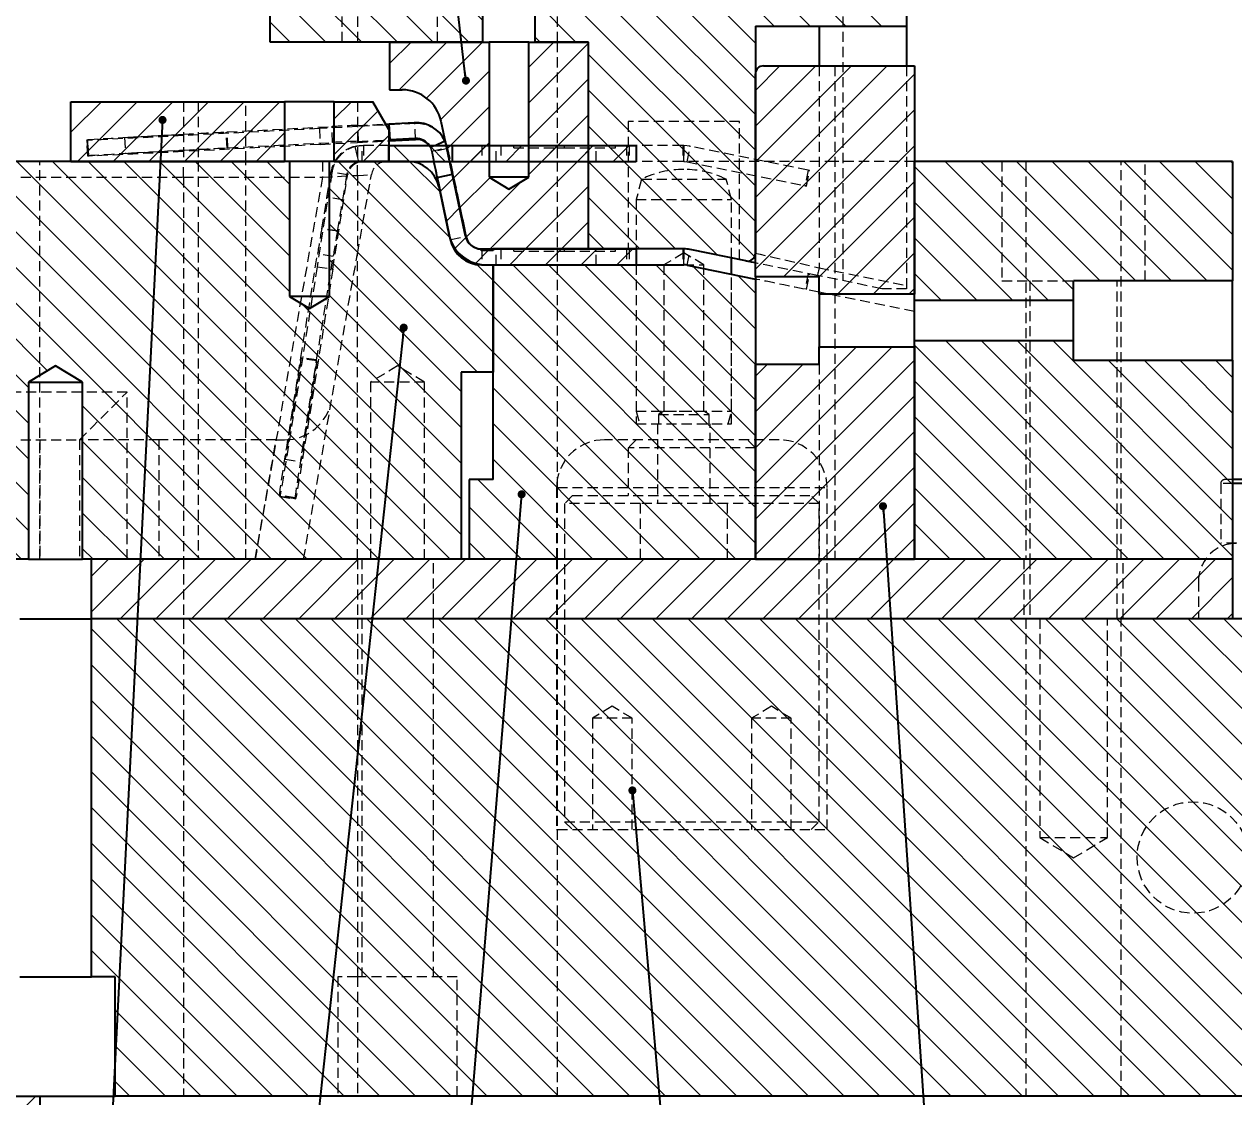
# Model space of a CAD drawing. Header units: millimetres. Extents: x 5 to 1512, y -497 to 895.
# Drawn here: x 1142.1 to 1294.2, y 586.7 to 721.5 of the extents above; entities that cross this region are included whole.
import ezdxf

# ---------------------------------------------------------------- set-up
doc = ezdxf.new("R2010")
doc.units = ezdxf.units.MM
doc.linetypes.add('HIDDEN', pattern=[1.905, 1.27, -0.635])
doc.styles.add('SLDTEXTSTYLE13', font='TXT', dxfattribs={"width": 0.75})
doc.dimstyles.new('SLDDIMSTYLE0', dxfattribs={"dimtxt": 3.5, "dimasz": 3.302, "dimexe": 0, "dimexo": 0.0625, "dimgap": 0.875, "dimtad": 1, "dimrnd": 1e-09, "dimzin": 12, "dimdsep": 46, "dimtxsty": 'SLDTEXTSTYLE13', "dimsah": 1, "dimcen": 0.09, "dimadec": 0, "dimazin": 3, "dimtfac": 1, "dimtofl": 0, "dimtmove": 0, "dimatfit": 3, "dimfxl": 1, "dimfrac": 2, "dimtolj": 1, "dimtzin": 12, "dimarcsym": 0})
doc.dimstyles.new('SLDDIMSTYLE2', dxfattribs={"dimtxt": 0.18, "dimasz": 1.016, "dimexe": 0, "dimexo": 0.0625, "dimgap": 0, "dimtad": 0, "dimtih": 1, "dimtoh": 1, "dimdec": 0, "dimrnd": 1e-09, "dimzin": 0, "dimdsep": 46, "dimtxsty": 'Standard', "dimblk1": 'DOT', "dimblk2": 'DOT', "dimsah": 1, "dimcen": 0.09, "dimadec": 0, "dimazin": 0, "dimtfac": 1.016, "dimtdec": 0, "dimtofl": 0, "dimtmove": 0, "dimatfit": 3, "dimldrblk": 'DOT', "dimfxl": 1, "dimfrac": 2, "dimtolj": 1, "dimtzin": 0, "dimarcsym": 0})

# ---------------------------------------------------------------- blocks, each defined once
blk = doc.blocks.new('_D_7')
at = {"color": 7, "linetype": 'Continuous', "lineweight": 18}
for p, q in [((1380.05, 646.78), (1449.33, 646.78)), ((1448.33, 646.78), (1448.33, 586.78)), ((900.05, 586.78), (1449.33, 586.78))]:
    blk.add_line(p, q, dxfattribs=at)
for points in [[(1448.33, 646.78), (1447.82, 643.48), (1448.84, 643.48)], [(1448.33, 586.78), (1448.84, 590.08), (1447.82, 590.08)]]:
    blk.add_solid(points, dxfattribs=at)
at = {"color": 7, "linetype": 'Continuous', "lineweight": 18, "insert": (1443.82, 614.68), "char_height": 3.5, "attachment_point": 1, "rotation": 90, "style": 'SLDTEXTSTYLE13'}
blk.add_mtext('60', dxfattribs=at)
blk = doc.blocks.new('_Dot')
at = {"color": 0, "linetype": 'ByBlock', "lineweight": -2}
blk.add_line((-0.5, 0), (-1, 0), dxfattribs=at)
at = {"color": 0, "linetype": 'ByBlock', "const_width": 0.5}
blk.add_lwpolyline([(-0.25, 0, 1), (0.25, 0, 1)], format="xyb", close=True, dxfattribs=at)

msp = doc.modelspace()

# ---------------------------------------------------------------- hatches: boundary and pattern name
at = {"linetype": 'Continuous', "lineweight": 18}
h = msp.add_hatch(dxfattribs=at)
h.set_pattern_fill('ANSI31', angle=90, style=0)
h.paths.add_polyline_path([(1197.55, 796.78), (1173.05, 796.78), (1173.05, 719.28), (1199.75, 719.28), (1199.75, 781.78), (1197.55, 781.78)], flags=0)
h = msp.add_hatch(dxfattribs=at)
h.set_pattern_fill('ANSI31', angle=90, style=0)
edge = h.paths.add_edge_path(flags=0)
edge.add_line((1206.35, 719.28), (1213.05, 719.28))
edge.add_line((1213.05, 719.28), (1213.05, 693.28))
edge.add_line((1213.05, 693.28), (1225.05, 693.28))
edge.add_arc((1225.05, 689.28), 4, 78.46526, 90, ccw=False)
edge.add_line((1225.85, 693.199), (1232.85, 691.77))
edge.add_arc((1233.05, 692.75), 1, 258.46526, 360)
edge.add_line((1234.05, 692.75), (1234.05, 721.28))
edge.add_line((1234.05, 721.28), (1253.05, 721.28))
edge.add_line((1253.05, 721.28), (1253.05, 796.78))
edge.add_line((1253.05, 796.78), (1208.55, 796.78))
edge.add_line((1208.55, 796.78), (1208.55, 781.78))
edge.add_line((1208.55, 781.78), (1206.35, 781.78))
edge.add_line((1206.35, 781.78), (1206.35, 719.28))
h = msp.add_hatch(dxfattribs=at)
h.set_pattern_fill('ANSI31', style=0)
edge = h.paths.add_edge_path(flags=0)
edge.add_line((1201.05, 693.28), (1213.05, 693.28))
edge.add_line((1213.05, 693.28), (1213.05, 719.28))
edge.add_line((1213.05, 719.28), (1205.55, 719.28))
edge.add_line((1205.55, 719.28), (1205.55, 702.28))
edge.add_line((1205.55, 702.28), (1203.05, 700.778))
edge.add_line((1203.05, 700.778), (1200.55, 702.28))
edge.add_line((1200.55, 702.28), (1200.55, 719.28))
edge.add_line((1200.55, 719.28), (1188.05, 719.28))
edge.add_line((1188.05, 719.28), (1188.05, 713.28))
edge.add_line((1188.05, 713.28), (1189.63, 713.28))
edge.add_arc((1189.63, 708.28), 5, 12.00016, 90, ccw=False)
edge.add_line((1194.521, 709.319), (1197.593, 694.864))
edge.add_arc((1199.55, 695.28), 2, 192.00016, 270)
edge.add_line((1199.55, 693.28), (1199.55, 693.08))
edge.add_line((1199.55, 693.08), (1201.05, 693.08))
edge.add_line((1201.05, 693.08), (1201.05, 693.28))
h = msp.add_hatch(dxfattribs=at)
h.set_pattern_fill('ANSI31', style=0)
edge = h.paths.add_edge_path(flags=0)
edge.add_line((1254.05, 716.28), (1235.05, 716.28))
edge.add_arc((1235.05, 715.28), 1, 90, 180)
edge.add_line((1234.05, 715.28), (1234.05, 689.805))
edge.add_line((1234.05, 689.805), (1234.075, 689.78))
edge.add_line((1234.075, 689.78), (1242.05, 689.78))
edge.add_line((1242.05, 689.78), (1242.05, 687.58))
edge.add_line((1242.05, 687.58), (1254.05, 687.58))
edge.add_line((1254.05, 687.58), (1254.05, 716.28))
h = msp.add_hatch(dxfattribs=at)
h.set_pattern_fill('ANSI31', style=0)
h.paths.add_polyline_path([(1174.847, 711.78), (1147.972, 711.78), (1147.972, 704.28), (1174.847, 704.28)], flags=0)
h = msp.add_hatch(dxfattribs=at)
h.set_pattern_fill('ANSI31', style=0)
h.paths.add_polyline_path([(1185.952, 711.78), (1181.097, 711.78), (1181.097, 704.28), (1187.972, 704.28), (1187.972, 708.28)], flags=0)
h = msp.add_hatch(dxfattribs=at)
h.set_pattern_fill('ANSI31', angle=90, style=0)
h.paths.add_polyline_path([(1187.964, 706.28), (1187.964, 704.28), (1195.964, 704.28), (1195.964, 706.28)], flags=0)
h = msp.add_hatch(dxfattribs=at)
h.set_pattern_fill('ANSI31', style=0)
h.paths.add_polyline_path([(1219.05, 706.28), (1195.964, 706.28), (1195.964, 704.28), (1219.05, 704.28)], flags=0)
h = msp.add_hatch(dxfattribs=at)
h.set_pattern_fill('ANSI31', angle=90, style=0)
edge = h.paths.add_edge_path(flags=0)
edge.add_arc((1190.308, 700.28), 4, 12.00016, 90)
edge.add_line((1190.308, 704.28), (1180.472, 704.28))
edge.add_line((1180.472, 704.28), (1180.472, 687.28))
edge.add_line((1180.472, 687.28), (1177.972, 685.778))
edge.add_line((1177.972, 685.778), (1175.472, 687.28))
edge.add_line((1175.472, 687.28), (1175.472, 704.28))
edge.add_line((1175.472, 704.28), (1134.05, 704.28))
edge.add_line((1134.05, 704.28), (1134.05, 654.28))
edge.add_line((1134.05, 654.28), (1142.65, 654.28))
edge.add_line((1142.65, 654.28), (1142.65, 676.53))
edge.add_line((1142.65, 676.53), (1146.05, 678.573))
edge.add_line((1146.05, 678.573), (1149.45, 676.53))
edge.add_line((1149.45, 676.53), (1149.45, 654.28))
edge.add_line((1149.45, 654.28), (1197.05, 654.28))
edge.add_line((1197.05, 654.28), (1197.05, 677.78))
edge.add_line((1197.05, 677.78), (1201.05, 677.78))
edge.add_line((1201.05, 677.78), (1201.05, 691.28))
edge.add_line((1201.05, 691.28), (1200.197, 691.28))
edge.add_arc((1200.197, 696.08), 4.8, 192.00016, 270, ccw=False)
edge.add_line((1195.502, 695.082), (1194.221, 701.111))
h = msp.add_hatch(dxfattribs=at)
h.set_pattern_fill('ANSI31', angle=90, style=0)
h.paths.add_polyline_path([(1294.05, 689.28), (1294.05, 704.28), (1254.05, 704.28), (1254.05, 686.78), (1274.05, 686.78), (1274.05, 689.28)], flags=0)
h = msp.add_hatch(dxfattribs=at)
h.set_pattern_fill('ANSI31', style=0)
edge = h.paths.add_edge_path(flags=0)
edge.add_line((1219.05, 693.28), (1199.594, 693.28))
edge.add_ellipse((1199.594, 695.28), major_axis=(-2, 0), ratio=0.9999999, start_angle=12, end_angle=90, ccw=False)
edge.add_line((1197.638, 694.864), (1195.975, 702.689))
edge.add_line((1195.975, 702.689), (1194.018, 702.273))
edge.add_line((1194.018, 702.273), (1195.682, 694.448))
edge.add_ellipse((1199.594, 695.28), major_axis=(-4, 0), ratio=0.9999999, start_angle=12, end_angle=90)
edge.add_line((1199.594, 691.28), (1219.05, 691.28))
edge.add_line((1219.05, 691.28), (1219.05, 693.28))
h = msp.add_hatch(dxfattribs=at)
h.set_pattern_fill('ANSI31', angle=90, style=0)
edge = h.paths.add_edge_path(flags=0)
edge.add_line((1198.05, 654.28), (1234.05, 654.28))
edge.add_line((1234.05, 654.28), (1234.05, 689.484))
edge.add_line((1234.05, 689.484), (1225.45, 691.239))
edge.add_arc((1225.05, 689.28), 2, 78.46526, 90)
edge.add_line((1225.05, 691.28), (1201.05, 691.28))
edge.add_line((1201.05, 691.28), (1201.05, 664.28))
edge.add_line((1201.05, 664.28), (1198.05, 664.28))
edge.add_line((1198.05, 664.28), (1198.05, 654.28))
h = msp.add_hatch(dxfattribs=at)
h.set_pattern_fill('ANSI31', angle=90, style=0)
h.paths.add_polyline_path([(1294.05, 654.28), (1294.05, 679.28), (1274.05, 679.28), (1274.05, 681.78), (1254.05, 681.78), (1254.05, 654.28)], flags=0)
h = msp.add_hatch(dxfattribs=at)
h.set_pattern_fill('ANSI31', style=0)
h.paths.add_polyline_path([(1234.05, 678.755), (1234.05, 654.28), (1254.05, 654.28), (1254.05, 680.98), (1242.05, 680.98), (1242.05, 678.78), (1234.075, 678.78)], flags=0)
h = msp.add_hatch(dxfattribs=at)
h.set_pattern_fill('ANSI31', style=0)
h.paths.add_polyline_path([(1294.05, 646.78), (1294.05, 654.28), (1150.55, 654.28), (1150.55, 646.78)], flags=0)
h = msp.add_hatch(dxfattribs=at)
h.set_pattern_fill('ANSI31', angle=90, style=0)
h.paths.add_polyline_path([(1339.8, 646.005), (1339.025, 646.78), (1150.55, 646.78), (1150.55, 601.78), (1153.55, 601.78), (1153.55, 586.78), (1379.05, 586.78), (1379.05, 646.78), (1349.075, 646.78), (1348.3, 646.005), (1348.3, 619.28), (1344.05, 616.726), (1339.8, 619.28)], flags=0)
h = msp.add_hatch(dxfattribs=at)
h.set_pattern_fill('ANSI31', style=0)
h.paths.add_polyline_path([(1144.05, 586.78), (1064.05, 586.78), (1064.05, 466.78), (1144.05, 466.78)], flags=0)

# ---------------------------------------------------------------- linework, layer by layer
at = {"color": 7, "linetype": 'Continuous', "lineweight": 25}
for p, q in [((1173.05, 719.28), (1173.05, 796.78)), ((1253.05, 796.78), (1253.05, 721.28)), ((1199.75, 781.78), (1199.75, 719.28)), ((1206.35, 719.28), (1206.35, 781.78)), ((1234.05, 721.28), (1253.05, 721.28)), ((1234.05, 721.28), (1234.05, 692.75)), ((1253.05, 721.28), (1253.05, 716.28)), ((1199.75, 719.28), (1173.05, 719.28)), ((1188.05, 719.28), (1188.05, 713.28)), ((1188.05, 719.28), (1200.55, 719.28)), ((1200.55, 719.28), (1200.55, 702.28)), ((1205.55, 719.28), (1200.55, 719.28)), ((1205.55, 702.28), (1205.55, 719.28)), ((1205.55, 719.28), (1213.05, 719.28)), ((1213.05, 719.28), (1206.35, 719.28)), ((1213.05, 693.28), (1213.05, 719.28)), ((1234.05, 689.805), (1234.05, 715.28)), ((1235.05, 716.28), (1254.05, 716.28)), ((1254.05, 716.28), (1254.05, 687.58)), ((1188.05, 713.28), (1189.63, 713.28)), ((1147.972, 704.28), (1147.972, 711.78)), ((1147.972, 711.78), (1174.847, 711.78)), ((1174.847, 711.78), (1174.847, 704.28)), ((1181.097, 711.78), (1174.847, 711.78)), ((1181.097, 704.28), (1181.097, 711.78)), ((1181.097, 711.78), (1185.952, 711.78)), ((1187.972, 708.28), (1185.952, 711.78)), ((1187.577, 708.965), (1187.997, 708.987)), ((1187.997, 708.987), (1191.176, 709.156)), ((1188.103, 706.99), (1187.997, 708.987)), ((1197.593, 694.864), (1194.521, 709.319)), ((1187.972, 708.28), (1187.972, 704.28)), ((1187.964, 706.28), (1195.964, 706.28)), ((1187.964, 704.28), (1187.964, 706.28)), ((1187.972, 706.872), (1191.324, 707.05)), ((1188.103, 706.99), (1187.972, 706.983)), ((1191.282, 707.159), (1188.103, 706.99)), ((1191.324, 707.05), (1191.282, 707.159)), ((1195.009, 706.863), (1195.075, 706.711)), ((1195.964, 704.28), (1195.964, 706.28)), ((1195.964, 706.28), (1219.05, 706.28)), ((1219.05, 706.28), (1219.05, 704.28)), ((1175.472, 704.28), (1134.05, 704.28)), ((1147.972, 704.28), (1174.847, 704.28)), ((1175.472, 704.28), (1175.472, 687.28)), ((1180.472, 704.28), (1175.472, 704.28)), ((1180.472, 687.28), (1180.472, 704.28)), ((1190.308, 704.28), (1180.472, 704.28)), ((1181.097, 704.28), (1187.972, 704.28)), ((1187.964, 704.28), (1195.964, 704.28)), ((1195.964, 704.28), (1219.05, 704.28)), ((1294.05, 704.28), (1254.05, 704.28)), ((1254.05, 686.78), (1254.05, 704.28)), ((1294.05, 704.28), (1294.05, 689.28)), ((1194.018, 702.273), (1195.975, 702.689)), ((1194.018, 702.273), (1195.682, 694.448)), ((1195.975, 702.689), (1197.638, 694.864)), ((1200.55, 702.28), (1203.05, 700.778)), ((1205.55, 702.28), (1200.55, 702.28)), ((1203.05, 700.778), (1205.55, 702.28)), ((1194.221, 701.111), (1195.502, 695.082)), ((1199.55, 693.08), (1199.55, 693.28)), ((1201.05, 693.08), (1199.55, 693.08)), ((1199.594, 693.28), (1219.05, 693.28)), ((1201.05, 693.28), (1201.05, 693.08)), ((1213.05, 693.28), (1201.05, 693.28)), ((1225.05, 693.28), (1213.05, 693.28)), ((1219.05, 693.28), (1219.05, 691.28)), ((1232.85, 691.77), (1225.85, 693.199)), ((1231.05, 690.096), (1231.05, 692.138)), ((1199.594, 691.28), (1219.05, 691.28)), ((1200.197, 691.28), (1201.05, 691.28)), ((1201.05, 664.28), (1201.05, 691.28)), ((1201.05, 691.28), (1225.05, 691.28)), ((1201.05, 691.28), (1201.05, 677.78)), ((1225.45, 691.239), (1234.05, 689.484)), ((1234.075, 689.78), (1234.05, 689.805)), ((1234.05, 689.805), (1234.05, 689.484)), ((1234.05, 689.484), (1234.05, 654.28)), ((1242.05, 689.78), (1234.075, 689.78)), ((1234.075, 689.78), (1234.075, 678.78)), ((1242.05, 687.58), (1242.05, 689.78)), ((1294.05, 689.28), (1274.05, 689.28)), ((1274.05, 686.78), (1274.05, 689.28)), ((1294.05, 679.28), (1294.05, 689.28)), ((1254.05, 687.58), (1242.05, 687.58)), ((1242.05, 687.58), (1242.05, 680.98)), ((1175.472, 687.28), (1177.972, 685.778)), ((1180.472, 687.28), (1175.472, 687.28)), ((1177.972, 685.778), (1180.472, 687.28)), ((1274.05, 686.78), (1254.05, 686.78)), ((1254.05, 681.78), (1254.05, 686.78)), ((1274.05, 681.78), (1274.05, 686.78)), ((1254.05, 681.78), (1274.05, 681.78)), ((1254.05, 654.28), (1254.05, 681.78)), ((1274.05, 679.28), (1274.05, 681.78)), ((1242.05, 678.78), (1242.05, 680.98)), ((1242.05, 680.98), (1254.05, 680.98)), ((1254.05, 680.98), (1254.05, 654.28)), ((1146.05, 678.573), (1142.65, 676.53)), ((1149.45, 676.53), (1146.05, 678.573)), ((1234.05, 678.755), (1234.075, 678.78)), ((1234.05, 654.28), (1234.05, 678.755)), ((1234.075, 678.78), (1242.05, 678.78)), ((1274.05, 679.28), (1294.05, 679.28)), ((1294.05, 679.28), (1294.05, 654.28)), ((1201.05, 677.78), (1197.05, 677.78)), ((1197.05, 677.78), (1197.05, 654.28)), ((1142.65, 676.53), (1142.65, 654.28)), ((1142.65, 676.53), (1149.45, 676.53)), ((1149.45, 654.28), (1149.45, 676.53)), ((1198.05, 664.28), (1198.05, 654.28)), ((1201.05, 664.28), (1198.05, 664.28)), ((1294.55, 656.28), (1294.05, 656.254)), ((1142.65, 654.28), (1134.05, 654.28)), ((1142.65, 654.28), (1149.45, 654.28)), ((1197.05, 654.28), (1149.45, 654.28)), ((1150.55, 646.78), (1150.55, 654.28)), ((1294.05, 654.28), (1150.55, 654.28)), ((1234.05, 654.28), (1198.05, 654.28)), ((1234.05, 654.28), (1254.05, 654.28)), ((1294.05, 654.28), (1254.05, 654.28)), ((1294.05, 654.28), (1294.05, 646.78)), ((1141.55, 646.78), (1150.55, 646.78)), ((1294.05, 646.78), (1150.55, 646.78)), ((1150.55, 601.78), (1150.55, 646.78)), ((1339.025, 646.78), (1150.55, 646.78)), ((1141.55, 601.78), (1150.55, 601.78)), ((1153.55, 601.78), (1150.55, 601.78)), ((1153.55, 586.78), (1153.55, 601.78)), ((1064.05, 586.78), (1144.05, 586.78)), ((1144.05, 586.78), (1153.55, 586.78)), ((1144.05, 586.78), (1144.05, 466.78)), ((1379.05, 586.78), (1153.55, 586.78))]:
    msp.add_line(p, q, dxfattribs=at)
at = {"color": 7, "linetype": 'HIDDEN', "lineweight": 18}
for p, q in [((1182.05, 796.78), (1182.05, 719.28)), ((1183.999, 796.78), (1183.999, 719.28)), ((1194.05, 719.28), (1194.05, 796.78)), ((1209.136, 796.78), (1209.136, 719.28)), ((1245.05, 796.78), (1245.05, 689.281)), ((1209.136, 719.28), (1209.136, 706.28)), ((1242.05, 716.28), (1242.05, 690.913)), ((1244.05, 716.28), (1244.05, 654.28)), ((1253.05, 716.28), (1253.05, 688.668)), ((1162.121, 711.78), (1162.121, 704.28)), ((1163.972, 711.78), (1163.972, 704.28)), ((1169.972, 704.28), (1169.972, 711.78)), ((1183.999, 711.78), (1183.999, 704.28)), ((1183.999, 708.788), (1183.998, 708.787)), ((1183.999, 708.763), (1183.998, 708.787)), ((1183.998, 708.787), (1183.999, 708.761)), ((1191.218, 709.047), (1183.999, 708.664)), ((1183.999, 708.801), (1183.999, 708.811)), ((1184.036, 708.81), (1183.999, 708.788)), ((1184.142, 706.813), (1184.036, 708.81)), ((1191.218, 709.047), (1191.176, 709.156)), ((1191.324, 707.05), (1191.218, 709.047)), ((1232.05, 709.28), (1218.05, 709.28)), ((1218.05, 709.28), (1218.05, 693.28)), ((1232.05, 691.934), (1232.05, 709.28)), ((1154.719, 707.274), (1154.826, 705.277)), ((1167.608, 705.957), (1167.501, 707.954)), ((1167.62, 707.989), (1180.781, 708.658)), ((1167.726, 705.991), (1167.62, 707.989)), ((1183.999, 708.664), (1179.227, 708.41)), ((1179.227, 708.41), (1179.333, 706.413)), ((1180.888, 706.661), (1180.781, 708.658)), ((1184.104, 706.79), (1183.999, 708.763)), ((1149.997, 706.952), (1150.04, 706.978)), ((1150.103, 704.955), (1149.997, 706.952)), ((1149.997, 706.951), (1150.103, 704.954)), ((1150.04, 706.978), (1150.126, 707.03)), ((1150.04, 706.978), (1150.146, 704.98)), ((1150.232, 705.033), (1150.126, 707.03)), ((1167.726, 705.991), (1180.888, 706.661)), ((1179.333, 706.413), (1183.999, 706.661)), ((1183.999, 704.913), (1183.704, 706.175)), ((1183.999, 706.661), (1187.972, 706.872)), ((1184.745, 706.28), (1183.999, 706.21)), ((1184.142, 706.813), (1184.104, 706.79)), ((1184.615, 704.28), (1184.615, 706.28)), ((1187.964, 706.28), (1184.615, 706.28)), ((1184.745, 706.28), (1184.745, 704.28)), ((1187.991, 706.28), (1187.991, 704.28)), ((1193.199, 706.012), (1193.768, 706.28)), ((1193.298, 705.768), (1193.256, 705.877)), ((1193.345, 705.578), (1195.301, 705.994)), ((1195.343, 705.884), (1193.387, 705.468)), ((1195.166, 706.483), (1195.124, 706.592)), ((1195.301, 705.994), (1195.343, 705.884)), ((1195.343, 705.884), (1197.237, 696.976)), ((1195.964, 706.28), (1196.012, 706.28)), ((1196.012, 704.28), (1196.012, 706.28)), ((1199.642, 706.28), (1199.642, 704.28)), ((1201.453, 704.28), (1201.453, 706.28)), ((1202.022, 706.28), (1202.022, 704.28)), ((1203.65, 705.98), (1203.65, 706.28)), ((1203.65, 705.98), (1209.136, 705.98)), ((1209.136, 706.28), (1209.136, 705.98)), ((1209.136, 705.98), (1210.05, 705.98)), ((1209.136, 705.98), (1209.136, 704.28)), ((1210.05, 705.98), (1210.05, 706.28)), ((1210.05, 705.98), (1216.45, 705.98)), ((1214.018, 704.28), (1214.018, 706.28)), ((1216.45, 705.98), (1216.45, 706.28)), ((1217.842, 706.28), (1217.842, 704.28)), ((1218.192, 706.28), (1218.192, 704.28)), ((1224.899, 706.28), (1219.05, 706.28)), ((1224.899, 706.28), (1224.899, 704.28)), ((1225.05, 706.28), (1224.899, 706.28)), ((1225.85, 706.199), (1225.05, 706.28)), ((1225.05, 704.28), (1225.05, 706.28)), ((1225.05, 706.28), (1225.05, 706.28)), ((1225.05, 706.28), (1225.05, 704.28)), ((1225.45, 704.239), (1225.85, 706.199)), ((1225.45, 704.239), (1225.85, 706.199)), ((1240.681, 703.172), (1225.85, 706.199)), ((1225.85, 706.199), (1225.85, 706.199)), ((1144.05, 654.28), (1144.05, 704.28)), ((1150.103, 704.955), (1150.146, 704.98)), ((1150.146, 704.98), (1150.232, 705.033)), ((1162.121, 702.28), (1162.121, 704.28)), ((1163.972, 704.28), (1163.972, 654.28)), ((1169.972, 654.28), (1169.972, 704.28)), ((1179.605, 704.28), (1179.605, 702.28)), ((1184.16, 704.227), (1183.999, 704.913)), ((1183.999, 704.28), (1183.999, 704.183)), ((1193.345, 705.578), (1193.387, 705.468)), ((1193.387, 705.468), (1195.28, 696.56)), ((1209.136, 704.28), (1209.136, 693.28)), ((1224.899, 704.28), (1219.05, 704.28)), ((1225.05, 704.28), (1224.899, 704.28)), ((1244.05, 704.28), (1225.05, 704.28)), ((1225.05, 704.28), (1225.45, 704.239)), ((1225.05, 704.28), (1225.05, 704.28)), ((1225.45, 704.239), (1240.281, 701.213)), ((1254.05, 704.28), (1244.05, 704.28)), ((1265.05, 704.28), (1265.05, 689.28)), ((1268.05, 704.28), (1268.05, 654.28)), ((1280.05, 654.28), (1280.05, 704.28)), ((1283.05, 689.28), (1283.05, 704.28)), ((1180.794, 702.902), (1178.924, 691.041)), ((1180.168, 699.758), (1180.664, 702.902)), ((1180.794, 702.902), (1180.664, 702.902)), ((1182.769, 702.591), (1180.794, 702.902)), ((1240.681, 703.172), (1240.281, 701.213)), ((1240.459, 701.176), (1240.859, 703.136)), ((1240.859, 703.136), (1240.681, 703.172)), ((1134.05, 702.28), (1162.121, 702.28)), ((1162.121, 702.28), (1162.121, 654.28)), ((1162.121, 702.28), (1179.605, 702.28)), ((1179.605, 702.28), (1171.141, 654.28)), ((1180.899, 690.73), (1182.769, 702.591)), ((1182.639, 702.591), (1182.144, 699.446)), ((1182.769, 702.591), (1182.639, 702.591)), ((1183.999, 692.647), (1185.759, 702.627)), ((1183.999, 702.528), (1183.999, 692.647)), ((1194.018, 702.273), (1194.045, 702.273)), ((1194.045, 702.273), (1194.044, 702.279)), ((1196.002, 702.689), (1194.045, 702.273)), ((1195.975, 702.689), (1196.002, 702.689)), ((1219.736, 702.039), (1219.05, 699.48)), ((1219.736, 702.039), (1230.365, 702.039)), ((1231.05, 699.48), (1230.365, 702.039)), ((1240.281, 701.213), (1240.459, 701.176)), ((1182.144, 699.446), (1180.168, 699.758)), ((1219.05, 699.48), (1231.05, 699.48)), ((1219.05, 699.48), (1219.05, 693.28)), ((1231.05, 692.138), (1231.05, 699.48)), ((1197.237, 696.976), (1197.686, 694.864)), ((1181.489, 695.54), (1179.513, 695.851)), ((1179.513, 695.851), (1179.53, 695.806)), ((1181.506, 695.495), (1179.53, 695.806)), ((1181.489, 695.54), (1181.506, 695.495)), ((1195.729, 694.448), (1195.28, 696.56)), ((1195.682, 694.448), (1195.729, 694.448)), ((1195.729, 694.448), (1197.686, 694.864)), ((1197.638, 694.864), (1197.686, 694.864)), ((1176.897, 679.63), (1178.983, 692.639)), ((1177.234, 654.28), (1183.999, 692.647)), ((1178.872, 679.319), (1180.958, 692.328)), ((1180.958, 692.328), (1178.983, 692.639)), ((1183.999, 654.28), (1183.999, 692.647)), ((1199.642, 693.28), (1199.642, 691.28)), ((1201.453, 691.28), (1201.453, 693.28)), ((1202.022, 693.28), (1202.022, 691.28)), ((1203.65, 692.98), (1203.65, 693.28)), ((1203.65, 692.98), (1209.136, 692.98)), ((1209.136, 693.28), (1209.136, 692.98)), ((1209.136, 692.98), (1210.05, 692.98)), ((1209.136, 692.98), (1209.136, 691.28)), ((1210.05, 692.98), (1210.05, 693.28)), ((1210.05, 692.98), (1216.45, 692.98)), ((1214.018, 691.28), (1214.018, 693.28)), ((1216.45, 692.98), (1216.45, 693.28)), ((1217.842, 693.28), (1217.842, 691.28)), ((1218.192, 693.28), (1218.192, 691.28)), ((1225.05, 692.782), (1222.55, 691.28)), ((1224.899, 693.28), (1224.899, 691.28)), ((1225.85, 693.199), (1225.05, 693.28)), ((1225.85, 693.199), (1225.05, 693.28)), ((1225.05, 691.28), (1225.05, 693.28)), ((1225.05, 693.28), (1225.05, 691.28)), ((1227.55, 691.28), (1225.05, 692.782)), ((1225.45, 691.239), (1225.85, 693.199)), ((1225.45, 691.239), (1225.85, 693.199)), ((1178.924, 691.041), (1180.899, 690.73)), ((1209.136, 691.28), (1209.136, 664.465)), ((1219.05, 691.28), (1219.05, 672.88)), ((1219.05, 691.28), (1219.05, 671.28)), ((1222.55, 691.28), (1222.55, 672.884)), ((1225.05, 691.28), (1227.55, 691.28)), ((1227.55, 672.884), (1227.55, 691.28)), ((1242.05, 690.913), (1253.05, 688.668)), ((1231.05, 672.88), (1231.05, 690.096)), ((1231.05, 671.28), (1231.05, 690.096)), ((1240.681, 690.172), (1240.281, 688.213)), ((1240.459, 688.176), (1240.859, 690.136)), ((1249.954, 688.28), (1241.85, 689.934)), ((1265.05, 689.28), (1274.05, 689.28)), ((1268.55, 689.28), (1268.55, 654.28)), ((1279.55, 654.28), (1279.55, 689.28)), ((1254.05, 685.403), (1242.05, 687.852)), ((1253.05, 688.28), (1249.954, 688.28)), ((1253.05, 688.668), (1253.05, 688.28)), ((1178.872, 679.319), (1176.897, 679.63)), ((1178.886, 679.193), (1176.91, 679.504)), ((1189.05, 678.573), (1185.65, 676.53)), ((1192.45, 676.53), (1189.05, 678.573)), ((1242.05, 678.78), (1242.05, 654.28)), ((1192.45, 676.53), (1185.65, 676.53)), ((1185.65, 676.53), (1185.65, 654.28)), ((1192.45, 654.28), (1192.45, 676.53)), ((1155.05, 675.28), (1134.05, 675.28)), ((1155.05, 654.28), (1155.05, 675.28)), ((1219.05, 672.88), (1231.05, 672.88)), ((1219.05, 672.88), (1219.479, 671.28)), ((1222.55, 672.884), (1221.85, 672.48)), ((1221.85, 672.48), (1228.25, 672.48)), ((1221.85, 672.48), (1221.85, 671.28)), ((1222.55, 672.884), (1227.55, 672.884)), ((1228.25, 672.48), (1227.55, 672.884)), ((1228.25, 671.28), (1228.25, 672.48)), ((1230.622, 671.28), (1231.05, 672.88)), ((1219.05, 671.28), (1231.05, 671.28)), ((1221.75, 671.28), (1221.75, 661.28)), ((1228.35, 661.28), (1228.35, 671.28)), ((1134.05, 669.28), (1149.05, 669.28)), ((1144.05, 669.28), (1144.05, 654.28)), ((1149.05, 669.28), (1149.05, 654.28)), ((1159.05, 669.28), (1149.05, 669.28)), ((1159.05, 669.28), (1159.05, 654.28)), ((1162.121, 669.28), (1159.05, 669.28)), ((1173.786, 669.28), (1162.121, 669.28)), ((1171.141, 654.28), (1173.786, 669.28)), ((1173.786, 669.28), (1174.844, 669.28)), ((1237.05, 669.28), (1215.05, 669.28)), ((1219.05, 669.28), (1218.05, 668.28)), ((1234.05, 668.28), (1233.05, 669.28)), ((1234.05, 668.28), (1218.05, 668.28)), ((1218.05, 668.28), (1218.05, 662.28)), ((1174.918, 666.86), (1176.893, 666.549)), ((1209.136, 663.28), (1209.05, 663.28)), ((1209.05, 663.28), (1209.05, 654.28)), ((1209.136, 663.28), (1209.136, 654.28)), ((1209.136, 663.28), (1243.05, 663.28)), ((1243.05, 654.28), (1243.05, 663.28)), ((1292.55, 663.78), (1292.55, 656.28)), ((1305.55, 663.78), (1292.553, 663.78)), ((1176.177, 662.005), (1174.201, 662.316)), ((1174.241, 662.213), (1174.201, 662.316)), ((1174.241, 662.213), (1176.216, 661.902)), ((1174.26, 662.163), (1174.241, 662.213)), ((1176.236, 661.851), (1174.26, 662.163)), ((1174.261, 662.162), (1176.236, 661.851)), ((1176.216, 661.902), (1176.177, 662.005)), ((1176.236, 661.851), (1176.216, 661.902)), ((1211.05, 662.28), (1210.05, 661.28)), ((1211.05, 662.28), (1241.05, 662.28)), ((1242.05, 661.28), (1241.05, 662.28)), ((1219.55, 661.28), (1210.05, 661.28)), ((1210.05, 661.28), (1210.05, 621.28)), ((1230.55, 661.28), (1219.55, 661.28)), ((1219.55, 661.28), (1219.55, 654.305)), ((1242.05, 661.28), (1230.55, 661.28)), ((1230.55, 654.305), (1230.55, 661.28)), ((1242.05, 621.28), (1242.05, 661.28)), ((1294.55, 656.28), (1292.55, 656.28)), ((1162.121, 654.28), (1162.121, 646.78)), ((1183.999, 654.28), (1183.999, 646.78)), ((1184.55, 654.28), (1184.55, 646.78)), ((1193.55, 646.78), (1193.55, 654.28)), ((1209.05, 654.28), (1209.05, 646.78)), ((1209.136, 654.28), (1209.136, 646.78)), ((1219.55, 654.305), (1219.525, 654.28)), ((1230.55, 654.305), (1219.55, 654.305)), ((1230.575, 654.28), (1230.55, 654.305)), ((1243.05, 646.78), (1243.05, 654.28)), ((1267.8, 654.28), (1267.8, 646.78)), ((1268.55, 654.28), (1268.55, 646.78)), ((1279.55, 646.78), (1279.55, 654.28)), ((1280.3, 646.78), (1280.3, 654.28)), ((1289.75, 651.48), (1289.75, 646.78)), ((1162.121, 646.78), (1162.121, 586.78)), ((1183.999, 646.78), (1183.999, 601.78)), ((1184.55, 646.78), (1184.55, 601.78)), ((1193.55, 601.78), (1193.55, 646.78)), ((1209.05, 646.78), (1209.05, 620.28)), ((1209.136, 646.78), (1209.136, 620.28)), ((1243.05, 620.28), (1243.05, 646.78)), ((1268.05, 646.78), (1268.05, 586.78)), ((1269.8, 646.78), (1269.8, 619.28)), ((1278.3, 619.28), (1278.3, 646.78)), ((1280.05, 586.78), (1280.05, 646.78)), ((1216.05, 635.782), (1213.55, 634.28)), ((1218.55, 634.28), (1216.05, 635.782)), ((1236.05, 635.782), (1233.55, 634.28)), ((1238.55, 634.28), (1236.05, 635.782)), ((1218.55, 634.28), (1213.55, 634.28)), ((1213.55, 634.28), (1213.55, 620.28)), ((1218.55, 620.28), (1218.55, 634.28)), ((1238.55, 634.28), (1233.55, 634.28)), ((1233.55, 634.28), (1233.55, 620.28)), ((1238.55, 620.28), (1238.55, 634.28)), ((1210.05, 621.28), (1242.05, 621.28)), ((1210.05, 621.28), (1211.05, 620.28)), ((1241.05, 620.28), (1242.05, 621.28)), ((1209.05, 620.28), (1209.136, 620.28)), ((1209.136, 620.28), (1243.05, 620.28)), ((1209.136, 620.28), (1209.136, 586.78)), ((1269.8, 619.28), (1278.3, 619.28)), ((1269.8, 619.28), (1274.05, 616.726)), ((1274.05, 616.726), (1278.3, 619.28)), ((1183.999, 601.78), (1181.55, 601.78)), ((1181.55, 601.78), (1181.55, 586.78)), ((1183.999, 601.78), (1183.999, 586.78)), ((1196.55, 601.78), (1183.999, 601.78)), ((1196.55, 586.78), (1196.55, 601.78))]:
    msp.add_line(p, q, dxfattribs=at)
at = {"color": 8, "linetype": 'Continuous', "lineweight": 25}
for p, q in [((1242.05, 721.28), (1242.05, 716.28)), ((1193.768, 706.28), (1195.009, 706.863)), ((1303.647, 663.78), (1294.05, 663.78))]:
    msp.add_line(p, q, dxfattribs=at)
at = {"color": 7, "linetype": 'HIDDEN', "lineweight": 18, "flags": 128}
for points in [[(1183.998, 708.787), (1183.998, 708.787), (1183.998, 708.787), (1183.998, 708.787), (1183.998, 708.787), (1183.998, 708.787), (1183.999, 708.787), (1183.999, 708.787), (1183.999, 708.787)], [(1162.121, 707.519), (1159.425, 707.383), (1157.011, 707.263), (1154.913, 707.16), (1153.16, 707.077), (1151.776, 707.013), (1150.779, 706.971), (1150.183, 706.951), (1149.997, 706.952)], [(1150.126, 707.03), (1150.323, 707.047), (1150.885, 707.083), (1151.793, 707.137), (1153.016, 707.207), (1154.512, 707.291), (1156.231, 707.386), (1158.116, 707.489), (1160.101, 707.595), (1162.121, 707.703)], [(1162.121, 707.648), (1160.547, 707.564), (1159.007, 707.483), (1157.595, 707.41), (1156.396, 707.349), (1155.484, 707.305), (1154.913, 707.279), (1154.719, 707.274), (1154.913, 707.289), (1155.484, 707.324), (1156.396, 707.377), (1157.595, 707.444), (1159.007, 707.521), (1160.547, 707.604), (1162.121, 707.688)], [(1179.227, 708.41), (1176.935, 708.289), (1174.661, 708.169), (1172.418, 708.051), (1170.22, 707.936), (1168.078, 707.825), (1166.007, 707.718), (1164.017, 707.616), (1162.121, 707.519)], [(1162.121, 707.703), (1162.859, 707.742), (1163.59, 707.78), (1164.309, 707.818), (1165.013, 707.854), (1165.699, 707.89), (1166.365, 707.924), (1167.006, 707.957), (1167.62, 707.989)], [(1162.121, 707.688), (1163.564, 707.763), (1164.873, 707.831), (1165.974, 707.886), (1166.806, 707.926), (1167.325, 707.949), (1167.501, 707.954), (1167.325, 707.94), (1166.806, 707.908), (1165.974, 707.859), (1164.873, 707.798), (1163.564, 707.726), (1162.121, 707.648)], [(1179.333, 706.413), (1177.025, 706.291), (1174.735, 706.17), (1172.477, 706.052), (1170.263, 705.936), (1168.109, 705.824), (1166.025, 705.716), (1164.025, 705.614), (1162.121, 705.517)], [(1162.121, 705.7), (1162.873, 705.74), (1163.618, 705.779), (1164.351, 705.817), (1165.069, 705.855), (1165.769, 705.891), (1166.447, 705.926), (1167.101, 705.96), (1167.726, 705.991)], [(1162.121, 705.685), (1163.588, 705.762), (1164.921, 705.831), (1166.045, 705.887), (1166.896, 705.928), (1167.427, 705.952), (1167.608, 705.957), (1167.427, 705.942), (1166.896, 705.91), (1166.045, 705.86), (1164.921, 705.797), (1163.588, 705.724), (1162.121, 705.645)], [(1193.047, 706.28), (1193.054, 706.27), (1193.199, 706.012)], [(1196.002, 702.689), (1195.989, 702.75), (1195.951, 702.931), (1195.888, 703.227), (1195.803, 703.628), (1195.699, 704.122), (1195.578, 704.693), (1195.444, 705.323), (1195.301, 705.994)], [(1162.121, 705.517), (1159.447, 705.382), (1157.054, 705.262), (1154.974, 705.161), (1153.237, 705.078), (1151.865, 705.015), (1150.877, 704.974), (1150.287, 704.953), (1150.103, 704.955)], [(1150.232, 705.033), (1150.427, 705.049), (1150.983, 705.085), (1151.881, 705.139), (1153.09, 705.208), (1154.571, 705.291), (1156.274, 705.385), (1158.142, 705.487), (1160.113, 705.593), (1162.121, 705.7)], [(1162.121, 705.645), (1160.561, 705.562), (1159.041, 705.482), (1157.65, 705.41), (1156.471, 705.351), (1155.576, 705.307), (1155.016, 705.282), (1154.826, 705.277), (1155.016, 705.292), (1155.576, 705.326), (1156.471, 705.378), (1157.65, 705.444), (1159.041, 705.52), (1160.561, 705.602), (1162.121, 705.685)], [(1193.621, 704.28), (1193.487, 704.907), (1193.345, 705.578)], [(1179.605, 702.28), (1180.821, 702.348), (1181.988, 702.414), (1183.062, 702.475), (1183.999, 702.528)], [(1183.999, 702.528), (1184.747, 702.57), (1185.302, 702.601), (1185.644, 702.621), (1185.759, 702.627)], [(1234.05, 692.75), (1234.204, 692.715), (1234.659, 692.61), (1235.399, 692.441), (1236.394, 692.212), (1237.606, 691.934), (1238.989, 691.616), (1240.49, 691.272), (1242.05, 690.913)], [(1178.924, 691.041), (1178.407, 687.768), (1177.896, 684.544), (1177.399, 681.409), (1176.92, 678.402), (1176.466, 675.559), (1176.042, 672.916), (1175.653, 670.504), (1175.305, 668.354), (1175.002, 666.492), (1174.746, 664.941), (1174.542, 663.72), (1174.392, 662.843), (1174.298, 662.322), (1174.26, 662.163)], [(1180.899, 690.73), (1180.382, 687.457), (1179.872, 684.233), (1179.374, 681.098), (1178.895, 678.091), (1178.441, 675.248), (1178.017, 672.605), (1177.629, 670.193), (1177.281, 668.043), (1176.977, 666.181), (1176.722, 664.63), (1176.518, 663.408), (1176.368, 662.532), (1176.273, 662.011), (1176.236, 661.851)], [(1241.85, 689.934), (1240.095, 690.292), (1238.406, 690.636), (1236.85, 690.954), (1235.486, 691.232), (1234.367, 691.461), (1234.05, 691.525)], [(1242.05, 690.913), (1242.011, 690.722), (1241.974, 690.538), (1241.939, 690.369), (1241.909, 690.221), (1241.884, 690.099), (1241.866, 690.008), (1241.854, 689.952), (1241.85, 689.934)], [(1242.05, 687.852), (1240.49, 688.17), (1238.989, 688.476), (1237.606, 688.759), (1236.394, 689.006), (1235.399, 689.209), (1234.659, 689.36), (1234.204, 689.453), (1234.05, 689.484)], [(1174.201, 662.316), (1174.225, 662.512), (1174.305, 663.065), (1174.438, 663.957), (1174.622, 665.158), (1174.848, 666.628), (1175.11, 668.317), (1175.399, 670.169), (1175.706, 672.122), (1176.019, 674.111), (1176.329, 676.068), (1176.625, 677.929), (1176.897, 679.63)], [(1175.942, 673.207), (1175.702, 671.694), (1175.475, 670.266), (1175.274, 669.009), (1175.11, 667.994), (1174.992, 667.28), (1174.928, 666.909), (1174.922, 666.903), (1174.973, 667.262), (1175.078, 667.965), (1175.232, 668.971), (1175.426, 670.222), (1175.648, 671.645), (1175.886, 673.157), (1176.125, 674.671), (1176.352, 676.098), (1176.553, 677.356), (1176.718, 678.371), (1176.835, 679.084), (1176.899, 679.455), (1176.906, 679.461), (1176.855, 679.102), (1176.749, 678.399), (1176.595, 677.393), (1176.401, 676.142), (1176.179, 674.719), (1175.942, 673.207)], [(1176.177, 662.005), (1176.2, 662.201), (1176.28, 662.754), (1176.414, 663.646), (1176.597, 664.847), (1176.824, 666.317), (1177.086, 668.006), (1177.375, 669.858), (1177.681, 671.811), (1177.995, 673.799), (1178.304, 675.757), (1178.6, 677.617), (1178.872, 679.319)], [(1177.917, 672.896), (1177.678, 671.382), (1177.451, 669.955), (1177.25, 668.697), (1177.085, 667.682), (1176.968, 666.969), (1176.904, 666.598), (1176.897, 666.592), (1176.948, 666.951), (1177.054, 667.654), (1177.208, 668.66), (1177.402, 669.911), (1177.624, 671.334), (1177.861, 672.846), (1178.101, 674.359), (1178.328, 675.787), (1178.529, 677.044), (1178.693, 678.059), (1178.811, 678.773), (1178.875, 679.144), (1178.882, 679.15), (1178.831, 678.791), (1178.725, 678.088), (1178.571, 677.082), (1178.377, 675.831), (1178.155, 674.408), (1177.917, 672.896)], [(1149.05, 669.28), (1149.166, 669.395), (1149.507, 669.736), (1150.062, 670.291), (1150.808, 671.037), (1151.717, 671.946), (1152.754, 672.984), (1153.88, 674.109), (1155.05, 675.28)]]:
    msp.add_lwpolyline(points, dxfattribs=at)
at = {"color": 7, "linetype": 'Continuous', "lineweight": 25, "flags": 128}
for points in [[(1194.044, 702.279), (1194.033, 702.334), (1193.994, 702.515), (1193.932, 702.811), (1193.847, 703.212), (1193.742, 703.706), (1193.621, 704.277), (1193.621, 704.28)], [(1234.05, 691.525), (1233.536, 691.631), (1233.023, 691.735), (1232.85, 691.77)]]:
    msp.add_lwpolyline(points, dxfattribs=at)
at = {"color": 7, "linetype": 'HIDDEN', "lineweight": 18}
msp.add_circle((1289.05, 616.78), 7, dxfattribs=at)
at = {"color": 7, "linetype": 'Continuous', "lineweight": 25}
for centre, radius, start, end in [((1235.05, 715.28), 1, 90, 180), ((1189.63, 708.28), 5, 12.00016, 90), ((1191.389, 705.162), 4, 25.16039, 93.04559), ((1191.389, 705.162), 2, 33.97747, 93.0454), ((1190.308, 700.28), 4, 12.00016, 90), ((1200.197, 696.08), 4.8, 192.00016, 270), ((1199.594, 695.28), 4, 192, 270), ((1199.55, 695.28), 2, 192.00016, 270), ((1199.594, 695.28), 2, 192, 270), ((1225.05, 689.28), 4, 78.46526, 90), ((1233.05, 692.75), 1, 258.46526, 0), ((1225.05, 689.28), 2, 78.46526, 90)]:
    msp.add_arc(centre, radius, start, end, dxfattribs=at)
at = {"color": 7, "linetype": 'HIDDEN', "lineweight": 18}
for centre, radius, start, end in [((1194.341, 457.45), 251.574, 92.35588, 93.0896), ((1170.428, 1017.698), 309.209, 272.51548, 273.17919), ((1184.015, 708.645), 0.167, 82.7004, 95.23617), ((1184.615, 702.28), 4, 103.16088, 171.04542), ((1198.709, 368.763), 338.368, 92.49158, 93.01909), ((1184.098, 705.344), 1.469, 88.26999, 93.83649), ((1170.968, 1009.051), 302.546, 272.48852, 273.22196), ((1187.729, 702.28), 2, 90, 170), ((1184.615, 702.28), 2, 107.92672, 171.04575), ((1225.05, 691.28), 12, 89.94531, 116.28634), ((1225.05, 691.28), 12, 63.71366, 89.94531), ((916.126, 740.342), 267.143, 350.4033, 351.26169), ((918.077, 740.035), 267.168, 350.40339, 351.26171), ((1324.997, 670.178), 147.731, 169.99212, 171.25501), ((1326.894, 669.88), 147.652, 169.99178, 171.25535), ((1174.844, 675.28), 6, 270, 350), ((1215.05, 663.28), 6, 90, 170.30476), ((1237.05, 663.28), 6, 0, 90), ((1215.05, 663.28), 6, 170.30476, 180), ((1293.05, 663.78), 0.5, 90, 180), ((1294.55, 651.48), 4.8, 95.97916, 180)]:
    msp.add_arc(centre, radius, start, end, dxfattribs=at)
for points, knots in [([(1195.114, 706.462), (1195.036, 706.691), (1194.813, 707.347), (1194.002, 708.201), (1192.83, 708.883), (1191.839, 709.068), (1191.305, 709.05), (1191.218, 709.047)], [0, 0, 0, 0, 0.1438971, 0.4118812, 0.6799619, 0.9481105, 1, 1, 1, 1]), ([(1183.999, 706.21), (1183.805, 706.163), (1183.175, 706.014), (1182.198, 705.46), (1181.29, 704.442), (1180.903, 703.514), (1180.809, 702.988), (1180.794, 702.902)], [0, 0, 0, 0, 0.1223926, 0.3971077, 0.6719226, 0.9468062, 1, 1, 1, 1]), ([(1183.704, 706.175), (1183.779, 706.191), (1183.877, 706.213), (1183.976, 706.228), (1183.999, 706.232)], [0, 0, 0, 0, 0.7686166, 1, 1, 1, 1]), ([(1183.999, 706.232), (1184.053, 706.24), (1184.257, 706.27), (1184.463, 706.275), (1184.615, 706.28)], [0, 0, 0, 0, 0.2609575, 1, 1, 1, 1]), ([(1193.387, 705.468), (1193.328, 705.691), (1193.246, 705.995), (1193.034, 706.219), (1192.976, 706.28)], [0, 0, 0, 0, 0.73037342, 1, 1, 1, 1]), ([(1193.345, 705.578), (1193.327, 705.651), (1193.3, 705.761), (1193.247, 705.905), (1193.215, 705.977), (1193.199, 706.012)], [0, 0, 0, 0, 0.49402708, 0.74624946, 1, 1, 1, 1]), ([(1195.075, 706.711), (1195.084, 706.691), (1195.124, 706.6), (1195.209, 706.363), (1195.264, 706.141), (1195.301, 705.994)], [0, 0, 0, 0, 0.0871591, 0.3935039, 1, 1, 1, 1]), ([(1183.999, 702.528), (1183.999, 702.721), (1183.999, 703.105), (1183.999, 703.64), (1183.999, 704.076), (1183.999, 704.264), (1183.999, 704.277), (1183.999, 704.28)], [0, 0, 0, 0, 0.181712, 0.3619251, 0.6351957, 0.9123585, 1, 1, 1, 1]), ([(1184.745, 704.28), (1184.52, 704.26), (1184.264, 704.238), (1184.027, 704.146), (1183.999, 704.135)], [0, 0, 0, 0, 0.88219604, 1, 1, 1, 1]), ([(1184.615, 704.28), (1184.54, 704.277), (1184.426, 704.274), (1184.274, 704.252), (1184.198, 704.235), (1184.16, 704.227)], [0, 0, 0, 0, 0.494027, 0.7462537, 1, 1, 1, 1]), ([(1183.999, 704.135), (1183.825, 704.047), (1183.448, 703.857), (1183.018, 703.358), (1182.824, 702.897), (1182.777, 702.633), (1182.769, 702.591)], [0, 0, 0, 0, 0.2833458, 0.6100847, 0.9371588, 1, 1, 1, 1]), ([(1199.642, 691.28), (1199.192, 691.324), (1198.291, 691.412), (1197.101, 692.103), (1196.154, 693.125), (1195.872, 694.002), (1195.729, 694.448)], [0, 0, 0, 0, 0.2478666, 0.4957322, 0.7435926, 1, 1, 1, 1]), ([(1197.686, 694.864), (1197.754, 694.648), (1197.891, 694.217), (1198.352, 693.707), (1198.951, 693.35), (1199.409, 693.303), (1199.642, 693.28)], [0, 0, 0, 0, 0.2477943, 0.4955855, 0.7434376, 1, 1, 1, 1]), ([(1209.136, 664.29), (1209.136, 664.275), (1209.136, 664.246), (1209.136, 664.028), (1209.136, 663.746), (1209.136, 663.511), (1209.136, 663.344), (1209.136, 663.28)], [0, 0, 0, 0, 0.3125663, 0.6281469, 0.7688954, 0.911007, 1, 1, 1, 1]), ([(1294.05, 664.28), (1294.043, 664.28), (1293.781, 664.28), (1293.279, 664.28), (1293.14, 664.28), (1293.05, 664.28)], [0, 0, 0, 0, 0.0099729, 0.3564217, 1, 1, 1, 1])]:
    msp.add_open_spline(points, degree=3, knots=knots, dxfattribs=at)
at = {"color": 7, "linetype": 'Continuous', "lineweight": 25}
for points, knots in [([(1192.976, 706.28), (1192.889, 706.392), (1192.664, 706.683), (1192.123, 706.963), (1191.634, 707.06), (1191.367, 707.052), (1191.324, 707.05)], [0, 0, 0, 0, 0.2231852, 0.5773544, 0.9318825, 1, 1, 1, 1]), ([(1299.05, 664.28), (1298.295, 664.28), (1297.133, 664.28), (1295.74, 664.28), (1294.776, 664.28), (1294.29, 664.28), (1294.05, 664.28)], [0, 0, 0, 0, 0.3813438, 0.5866276, 0.7962685, 1, 1, 1, 1])]:
    msp.add_open_spline(points, degree=3, knots=knots, dxfattribs=at)

# ---------------------------------------------------------------- dimensions: what is measured, and where the dimension line sits
at = {"color": 7, "linetype": 'Continuous', "lineweight": 18}
dim = msp.add_linear_dim(base=(1448.331, 586.78), p1=(1379.05, 646.78), p2=(899.05, 586.78), angle=90, dimstyle='SLDDIMSTYLE0', dxfattribs=at)
dim.commit()
dim.dimension.update_dxf_attribs({"geometry": '_D_7', "text_midpoint": (1448.331, 617.264), "dimtype": 160})

# ---------------------------------------------------------------- leaders
at = {"color": 7, "linetype": 'Continuous', "lineweight": 0}
for points in [[(1197.648, 714.439), (1179.869, 867.598)], [(1159.495, 709.496), (1146.295, 447.038)], [(1189.823, 683.382), (1164.184, 447.015)], [(1204.647, 662.435), (1186.957, 447.027)], [(1250.089, 660.939), (1264.7, 447.032)], [(1218.58, 625.212), (1234.206, 447.025)]]:
    msp.add_leader(points, dimstyle='SLDDIMSTYLE2', dxfattribs=at)

doc.saveas('drawing.dxf')
